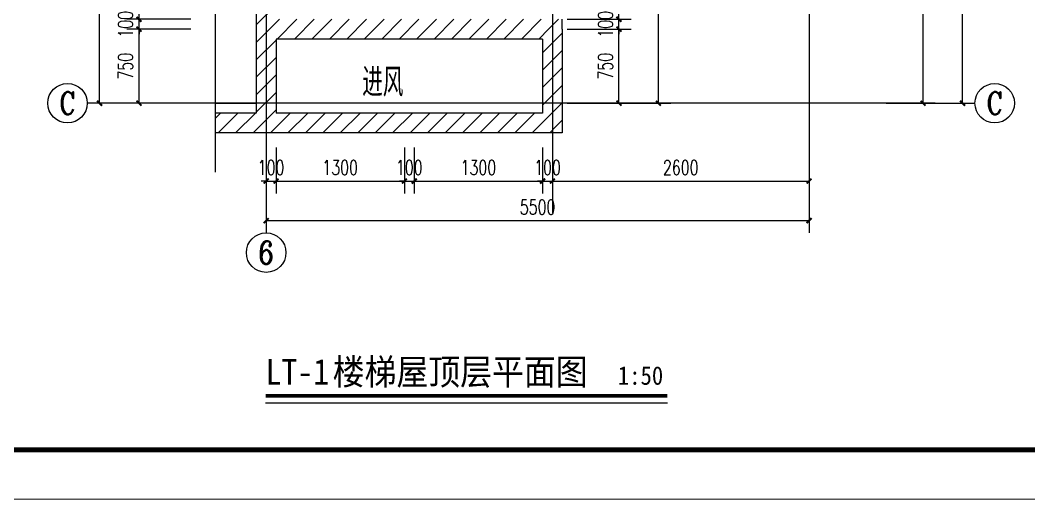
# Model space of a CAD drawing. Extents: x 1738711 to 2346805, y 1189731 to 2516152.
# Drawn here: x 1925265 to 1935483, y 1368210 to 1373069 of the extents above; entities that cross this region are included whole.
import ezdxf
from ezdxf.enums import TextEntityAlignment as Align

# ---------------------------------------------------------------- set-up
doc = ezdxf.new("R2010")
doc.units = 0
doc.header["$LTSCALE"] = 1000
doc.header["$MEASUREMENT"] = 0
for name, color, linetype in [('AR-TEXT', 7, 'Continuous'), ('AXIS', 3, 'Continuous'), ('AXIS_TEXT', 7, 'Continuous'), ('DIM_SYMB', 3, 'Continuous'), ('DOTE', 1, 'Continuous'), ('PUB_DIM', 3, 'Continuous'), ('PUB_HATCH', 8, 'Continuous'), ('PUB_TEXT', 7, 'Continuous'), ('TK', 4, 'Continuous'), ('WALL', 40, 'Continuous'), ('看线', 8, 'Continuous')]:
    doc.layers.add(name, color=color, linetype=linetype)
doc.styles.add('_TCH_AXIS', font='COMPLEX', dxfattribs={"bigfont": 'GBCBIG'})
doc.styles.add('_TCH_DIM_T3', font='SIMPLEX', dxfattribs={"width": 0.705882, "bigfont": 'GBCBIG'})
doc.styles.add('COMPLEX', font='COMPLEX')
doc.styles.get("Standard").update_dxf_attribs({"font": 'gbenor.shx', "bigfont": 'gbcbig.shx'})
doc.styles.add('宋体', font='SIMSUN.TTF', dxfattribs={"width": 0.75})
doc.styles.add('黑体', font='simhei_0.ttf', dxfattribs={"width": 0.9})
doc.dimstyles.new('_TCH_ARCH&&50', dxfattribs={"dimtxt": 148.75, "dimasz": 50, "dimexe": 125, "dimexo": 150, "dimgap": 63.125, "dimtad": 1, "dimdec": 0, "dimzin": 0, "dimdsep": 46, "dimtxsty": '_TCH_DIM_T3', "dimblk": 'ARCHTICK', "dimcen": 0.09, "dimclrt": 7, "dimazin": 2, "dimtfac": 1, "dimtdec": 0, "dimtix": 1, "dimtmove": 2, "dimatfit": 3, "dimfxl": 50, "dimtolj": 1, "dimtzin": 0, "dimarcsym": 0})
pattern_1 = [(45, (0, 89.76), (-88.388383, 88.388383), [])]

# ---------------------------------------------------------------- blocks, each defined once
blk = doc.blocks.new('hjashrtahreahe')
at = {"layer": 'TK', "color": 7, "const_width": 25}
blk.add_lwpolyline([(0, 59400), (84100, 59400), (84100, 0), (0, 0)], close=True, dxfattribs=at)
at = {"layer": 'TK', "color": 3, "const_width": 100}
blk.add_lwpolyline([(2500, 1000), (2500, 58400), (83100, 58400), (83100, 1000)], close=True, dxfattribs=at)
at = {"layer": 'TK', "style": '宋体', "width": 0.75}
for tag, height, p in [('项目负责人', 350, (6003, 57089)), ('专业负责人', 350, (6003, 56224)), ('设计人', 350, (6003, 55419)), ('版号1', 250, (77304, 22193)), ('时间1', 250, (82405, 22193)), ('版号2', 250, (77304, 21593)), ('时间2', 250, (82405, 21593)), ('版号3', 250, (77304, 20993)), ('时间3', 250, (82405, 20993)), ('建筑会签', 0.0001, (78978, 2403)), ('电气会签', 0.0001, (82128, 2403)), ('结构会签', 0.0001, (78978, 1803)), ('暖通会签', 0.0001, (82128, 1803)), ('给排水会签', 0.0001, (78978, 1250)), ('智能化会签', 0.0001, (82128, 1250))]:
    blk.add_attdef(tag, text='', height=height, dxfattribs=at).set_placement(p, align=Align.CENTER)
for tag, p in [('合作设计单位', (80816, 48986)), ('版号说明1', (79854, 22318)), ('版号说明2', (79854, 21718)), ('版号说明3', (79854, 21118)), ('浙江绿储科技有限公司', (80545, 16036)), ('百兆瓦级集中式熔盐储能关键', (80545, 14953)), ('设备研发及制造基地项目', (80545, 14603)), ('1#研发楼', (80545, 13636)), ('图名', (80545, 12436)), ('工程编号', (78978, 11461)), ('子项编号', (82128, 11461)), ('建筑', (78978, 10711)), ('图号', (82128, 10711)), ('施工图', (78978, 9961)), ('2023.03', (82128, 9961)), ('审定', (79353, 8461)), ('审核', (79353, 7711)), ('工程负责', (79353, 6961)), ('专业负责', (79353, 6211)), ('设计', (79353, 5461)), ('制图', (79353, 4711)), ('校对', (79353, 3961))]:
    blk.add_attdef(tag, text='', height=250, dxfattribs=at).set_placement(p, align=Align.MIDDLE_CENTER)
blk = doc.blocks.new('_ArchTick')
at = {"color": 0, "linetype": 'ByBlock', "const_width": 0.4}
blk.add_lwpolyline([(-0.5, -0.5), (0.5, 0.5)], dxfattribs=at)
blk = doc.blocks.new('*D1774')
at = {"layer": 'Defpoints', "color": 0, "transparency": 16777216}
for p in [(1931057, 1378828), (1931731, 1378828), (1931057, 1372228)]:
    blk.add_point(p, dxfattribs=at)
at = {"layer": 'PUB_DIM', "color": 0, "lineweight": -2, "transparency": 16777216}
for p, q in [((1931207, 1378828), (1931856, 1378828)), ((1931731, 1372228), (1931731, 1378828)), ((1931207, 1372228), (1931856, 1372228))]:
    blk.add_line(p, q, dxfattribs=at)
at = {"layer": 'PUB_DIM', "color": 0, "lineweight": -2, "transparency": 16777216, "xscale": 50, "yscale": 50, "zscale": 50}
for p, rotation in [((1931731, 1378828), 90), ((1931731, 1372228), 270)]:
    blk.add_blockref('_ArchTick', p, dxfattribs=dict(at, rotation=rotation))
at = {"layer": 'PUB_DIM', "color": 7, "transparency": 16777216, "insert": (1931594, 1375528), "char_height": 148.8, "attachment_point": 5, "rotation": 90, "style": '_TCH_DIM_T3'}
blk.add_mtext('\\A1;6600', dxfattribs=at)
blk = doc.blocks.new('*D1775')
at = {"layer": 'Defpoints', "color": 0, "transparency": 16777216}
for p in [(1930657, 1372978), (1931331, 1372978), (1930657, 1372228)]:
    blk.add_point(p, dxfattribs=at)
at = {"layer": 'PUB_DIM', "color": 0, "lineweight": -2, "transparency": 16777216}
for p, q in [((1930807, 1372978), (1931456, 1372978)), ((1931331, 1372228), (1931331, 1372978)), ((1930807, 1372228), (1931456, 1372228))]:
    blk.add_line(p, q, dxfattribs=at)
at = {"layer": 'PUB_DIM', "color": 0, "lineweight": -2, "transparency": 16777216, "xscale": 50, "yscale": 50, "zscale": 50}
for p, rotation in [((1931331, 1372978), 90), ((1931331, 1372228), 270)]:
    blk.add_blockref('_ArchTick', p, dxfattribs=dict(at, rotation=rotation))
at = {"layer": 'PUB_DIM', "color": 7, "transparency": 16777216, "insert": (1931194, 1372603), "char_height": 148.8, "attachment_point": 5, "rotation": 90, "style": '_TCH_DIM_T3'}
blk.add_mtext('\\A1;750', dxfattribs=at)
blk = doc.blocks.new('*D1776')
at = {"layer": 'Defpoints', "color": 0, "transparency": 16777216}
for p in [(1930657, 1373078), (1931331, 1373078), (1930657, 1372978)]:
    blk.add_point(p, dxfattribs=at)
at = {"layer": 'PUB_DIM', "color": 0, "lineweight": -2, "transparency": 16777216}
for p, q in [((1930807, 1373078), (1931456, 1373078)), ((1931331, 1373078), (1931331, 1373128)), ((1931331, 1372978), (1931331, 1373078)), ((1930807, 1372978), (1931456, 1372978)), ((1931331, 1372978), (1931331, 1372928))]:
    blk.add_line(p, q, dxfattribs=at)
at = {"layer": 'PUB_DIM', "color": 0, "lineweight": -2, "transparency": 16777216, "xscale": 50, "yscale": 50, "zscale": 50}
for p, rotation in [((1931331, 1373078), 270), ((1931331, 1372978), 90)]:
    blk.add_blockref('_ArchTick', p, dxfattribs=dict(at, rotation=rotation))
at = {"layer": 'PUB_DIM', "color": 7, "transparency": 16777216, "insert": (1931194, 1373028), "char_height": 148.8, "attachment_point": 5, "rotation": 90, "style": '_TCH_DIM_T3'}
blk.add_mtext('\\A1;100', dxfattribs=at)
blk = doc.blocks.new('*D1777')
at = {"layer": 'Defpoints', "color": 0, "transparency": 16777216}
for p in [(1930657, 1374678), (1931331, 1374678), (1930657, 1373078)]:
    blk.add_point(p, dxfattribs=at)
at = {"layer": 'PUB_DIM', "color": 0, "lineweight": -2, "transparency": 16777216}
for p, q in [((1930807, 1374678), (1931456, 1374678)), ((1931331, 1373078), (1931331, 1374678)), ((1930807, 1373078), (1931456, 1373078))]:
    blk.add_line(p, q, dxfattribs=at)
at = {"layer": 'PUB_DIM', "color": 0, "lineweight": -2, "transparency": 16777216, "xscale": 50, "yscale": 50, "zscale": 50}
for p, rotation in [((1931331, 1374678), 90), ((1931331, 1373078), 270)]:
    blk.add_blockref('_ArchTick', p, dxfattribs=dict(at, rotation=rotation))
at = {"layer": 'PUB_DIM', "color": 7, "transparency": 16777216, "insert": (1931194, 1373878), "char_height": 148.8, "attachment_point": 5, "rotation": 90, "style": '_TCH_DIM_T3'}
blk.add_mtext('\\A1;1600', dxfattribs=at)
blk = doc.blocks.new('*D1795')
at = {"layer": 'Defpoints', "color": 0, "transparency": 16777216}
for p in [(1934287, 1378828), (1934812, 1378828), (1934287, 1372228)]:
    blk.add_point(p, dxfattribs=at)
at = {"layer": 'PUB_DIM', "color": 0, "lineweight": -2, "transparency": 16777216}
for p, q in [((1934437, 1378828), (1934937, 1378828)), ((1934812, 1372228), (1934812, 1378828)), ((1934437, 1372228), (1934937, 1372228))]:
    blk.add_line(p, q, dxfattribs=at)
at = {"layer": 'PUB_DIM', "color": 0, "lineweight": -2, "transparency": 16777216, "xscale": 50, "yscale": 50, "zscale": 50}
for p, rotation in [((1934812, 1378828), 90), ((1934812, 1372228), 270)]:
    blk.add_blockref('_ArchTick', p, dxfattribs=dict(at, rotation=rotation))
at = {"layer": 'PUB_DIM', "color": 7, "transparency": 16777216, "insert": (1934675, 1375528), "char_height": 148.8, "attachment_point": 5, "rotation": 90, "style": '_TCH_DIM_T3'}
blk.add_mtext('\\A1;6600', dxfattribs=at)
blk = doc.blocks.new('*D1796')
at = {"layer": 'Defpoints', "color": 0, "transparency": 16777216}
for p in [(1933887, 1376428), (1934412, 1376428), (1933887, 1372228)]:
    blk.add_point(p, dxfattribs=at)
at = {"layer": 'PUB_DIM', "color": 0, "lineweight": -2, "transparency": 16777216}
for p, q in [((1934037, 1376428), (1934537, 1376428)), ((1934412, 1372228), (1934412, 1376428)), ((1934037, 1372228), (1934537, 1372228))]:
    blk.add_line(p, q, dxfattribs=at)
at = {"layer": 'PUB_DIM', "color": 0, "lineweight": -2, "transparency": 16777216, "xscale": 50, "yscale": 50, "zscale": 50}
for p, rotation in [((1934412, 1376428), 90), ((1934412, 1372228), 270)]:
    blk.add_blockref('_ArchTick', p, dxfattribs=dict(at, rotation=rotation))
at = {"layer": 'PUB_DIM', "color": 7, "transparency": 16777216, "insert": (1934275, 1374328), "char_height": 148.8, "attachment_point": 5, "rotation": 90, "style": '_TCH_DIM_T3'}
blk.add_mtext('\\A1;4200', dxfattribs=at)
blk = doc.blocks.new('*D1798')
at = {"layer": 'Defpoints', "color": 0, "transparency": 16777216}
for p in [(1926069, 1378828), (1926744, 1378828), (1926744, 1372228)]:
    blk.add_point(p, dxfattribs=at)
at = {"layer": 'PUB_DIM', "color": 0, "lineweight": -2, "transparency": 16777216}
for p, q in [((1926594, 1378828), (1925944, 1378828)), ((1926069, 1372228), (1926069, 1378828)), ((1926594, 1372228), (1925944, 1372228))]:
    blk.add_line(p, q, dxfattribs=at)
at = {"layer": 'PUB_DIM', "color": 0, "lineweight": -2, "transparency": 16777216, "xscale": 50, "yscale": 50, "zscale": 50}
for p, rotation in [((1926069, 1378828), 90), ((1926069, 1372228), 270)]:
    blk.add_blockref('_ArchTick', p, dxfattribs=dict(at, rotation=rotation))
at = {"layer": 'PUB_DIM', "color": 7, "transparency": 16777216, "insert": (1925932, 1375528), "char_height": 148.8, "attachment_point": 5, "rotation": 90, "style": '_TCH_DIM_T3'}
blk.add_mtext('\\A1;6600', dxfattribs=at)
blk = doc.blocks.new('*D1799')
at = {"layer": 'Defpoints', "color": 0, "transparency": 16777216}
for p in [(1926469, 1372978), (1927144, 1372978), (1927144, 1372228)]:
    blk.add_point(p, dxfattribs=at)
at = {"layer": 'PUB_DIM', "color": 0, "lineweight": -2, "transparency": 16777216}
for p, q in [((1926994, 1372978), (1926344, 1372978)), ((1926469, 1372228), (1926469, 1372978)), ((1926994, 1372228), (1926344, 1372228))]:
    blk.add_line(p, q, dxfattribs=at)
at = {"layer": 'PUB_DIM', "color": 0, "lineweight": -2, "transparency": 16777216, "xscale": 50, "yscale": 50, "zscale": 50}
for p, rotation in [((1926469, 1372978), 90), ((1926469, 1372228), 270)]:
    blk.add_blockref('_ArchTick', p, dxfattribs=dict(at, rotation=rotation))
at = {"layer": 'PUB_DIM', "color": 7, "transparency": 16777216, "insert": (1926332, 1372603), "char_height": 148.8, "attachment_point": 5, "rotation": 90, "style": '_TCH_DIM_T3'}
blk.add_mtext('\\A1;750', dxfattribs=at)
blk = doc.blocks.new('*D1800')
at = {"layer": 'Defpoints', "color": 0, "transparency": 16777216}
for p in [(1926469, 1373078), (1927144, 1373078), (1927144, 1372978)]:
    blk.add_point(p, dxfattribs=at)
at = {"layer": 'PUB_DIM', "color": 0, "lineweight": -2, "transparency": 16777216}
for p, q in [((1926994, 1373078), (1926344, 1373078)), ((1926469, 1373078), (1926469, 1373128)), ((1926469, 1372978), (1926469, 1373078)), ((1926994, 1372978), (1926344, 1372978)), ((1926469, 1372978), (1926469, 1372928))]:
    blk.add_line(p, q, dxfattribs=at)
at = {"layer": 'PUB_DIM', "color": 0, "lineweight": -2, "transparency": 16777216, "xscale": 50, "yscale": 50, "zscale": 50}
for p, rotation in [((1926469, 1373078), 270), ((1926469, 1372978), 90)]:
    blk.add_blockref('_ArchTick', p, dxfattribs=dict(at, rotation=rotation))
at = {"layer": 'PUB_DIM', "color": 7, "transparency": 16777216, "insert": (1926332, 1373028), "char_height": 148.8, "attachment_point": 5, "rotation": 90, "style": '_TCH_DIM_T3'}
blk.add_mtext('\\A1;100', dxfattribs=at)
blk = doc.blocks.new('*D1801')
at = {"layer": 'Defpoints', "color": 0, "transparency": 16777216}
for p in [(1926469, 1374418), (1927144, 1374418), (1927144, 1373078)]:
    blk.add_point(p, dxfattribs=at)
at = {"layer": 'PUB_DIM', "color": 0, "lineweight": -2, "transparency": 16777216}
for p, q in [((1926994, 1374418), (1926344, 1374418)), ((1926469, 1373078), (1926469, 1374418)), ((1926994, 1373078), (1926344, 1373078))]:
    blk.add_line(p, q, dxfattribs=at)
at = {"layer": 'PUB_DIM', "color": 0, "lineweight": -2, "transparency": 16777216, "xscale": 50, "yscale": 50, "zscale": 50}
for p, rotation in [((1926469, 1374418), 90), ((1926469, 1373078), 270)]:
    blk.add_blockref('_ArchTick', p, dxfattribs=dict(at, rotation=rotation))
at = {"layer": 'PUB_DIM', "color": 7, "transparency": 16777216, "insert": (1926332, 1373748), "char_height": 148.8, "attachment_point": 5, "rotation": 90, "style": '_TCH_DIM_T3'}
blk.add_mtext('\\A1;1340', dxfattribs=at)
blk = doc.blocks.new('*D1852')
at = {"layer": 'Defpoints', "color": 0, "transparency": 16777216}
for p in [(1927757, 1371528), (1933257, 1371528), (1933257, 1371039)]:
    blk.add_point(p, dxfattribs=at)
at = {"layer": 'PUB_DIM', "color": 0, "lineweight": -2, "transparency": 16777216}
for p, q in [((1927757, 1371378), (1927757, 1370914)), ((1933257, 1371378), (1933257, 1370914)), ((1927757, 1371039), (1933257, 1371039))]:
    blk.add_line(p, q, dxfattribs=at)
at = {"layer": 'PUB_DIM', "color": 0, "lineweight": -2, "transparency": 16777216, "xscale": 50, "yscale": 50, "zscale": 50, "rotation": 180}
blk.add_blockref('_ArchTick', (1927757, 1371039), dxfattribs=at)
at = {"layer": 'PUB_DIM', "color": 0, "lineweight": -2, "transparency": 16777216, "xscale": 50, "yscale": 50, "zscale": 50}
blk.add_blockref('_ArchTick', (1933257, 1371039), dxfattribs=at)
at = {"layer": 'PUB_DIM', "color": 7, "transparency": 16777216, "insert": (1930507, 1371176), "char_height": 148.8, "attachment_point": 5, "style": '_TCH_DIM_T3'}
blk.add_mtext('\\A1;5500', dxfattribs=at)
blk = doc.blocks.new('*D1853')
at = {"layer": 'Defpoints', "color": 0, "transparency": 16777216}
for p in [(1927757, 1371928), (1927857, 1371928), (1927857, 1371439)]:
    blk.add_point(p, dxfattribs=at)
at = {"layer": 'PUB_DIM', "color": 0, "lineweight": -2, "transparency": 16777216}
for p, q in [((1927757, 1371778), (1927757, 1371314)), ((1927857, 1371778), (1927857, 1371314)), ((1927757, 1371439), (1927707, 1371439)), ((1927757, 1371439), (1927857, 1371439)), ((1927857, 1371439), (1927907, 1371439))]:
    blk.add_line(p, q, dxfattribs=at)
at = {"layer": 'PUB_DIM', "color": 0, "lineweight": -2, "transparency": 16777216, "xscale": 50, "yscale": 50, "zscale": 50}
blk.add_blockref('_ArchTick', (1927757, 1371439), dxfattribs=at)
at = {"layer": 'PUB_DIM', "color": 0, "lineweight": -2, "transparency": 16777216, "xscale": 50, "yscale": 50, "zscale": 50, "rotation": 180}
blk.add_blockref('_ArchTick', (1927857, 1371439), dxfattribs=at)
at = {"layer": 'PUB_DIM', "color": 7, "transparency": 16777216, "insert": (1927807, 1371576), "char_height": 148.8, "attachment_point": 5, "style": '_TCH_DIM_T3'}
blk.add_mtext('\\A1;100', dxfattribs=at)
blk = doc.blocks.new('*D1854')
at = {"layer": 'Defpoints', "color": 0, "transparency": 16777216}
for p in [(1927857, 1371928), (1929157, 1371928), (1929157, 1371439)]:
    blk.add_point(p, dxfattribs=at)
at = {"layer": 'PUB_DIM', "color": 0, "lineweight": -2, "transparency": 16777216}
for p, q in [((1927857, 1371778), (1927857, 1371314)), ((1929157, 1371778), (1929157, 1371314)), ((1927857, 1371439), (1929157, 1371439))]:
    blk.add_line(p, q, dxfattribs=at)
at = {"layer": 'PUB_DIM', "color": 0, "lineweight": -2, "transparency": 16777216, "xscale": 50, "yscale": 50, "zscale": 50, "rotation": 180}
blk.add_blockref('_ArchTick', (1927857, 1371439), dxfattribs=at)
at = {"layer": 'PUB_DIM', "color": 0, "lineweight": -2, "transparency": 16777216, "xscale": 50, "yscale": 50, "zscale": 50}
blk.add_blockref('_ArchTick', (1929157, 1371439), dxfattribs=at)
at = {"layer": 'PUB_DIM', "color": 7, "transparency": 16777216, "insert": (1928507, 1371576), "char_height": 148.8, "attachment_point": 5, "style": '_TCH_DIM_T3'}
blk.add_mtext('\\A1;1300', dxfattribs=at)
blk = doc.blocks.new('*D1855')
at = {"layer": 'Defpoints', "color": 0, "transparency": 16777216}
for p in [(1929157, 1371928), (1929257, 1371928), (1929257, 1371439)]:
    blk.add_point(p, dxfattribs=at)
at = {"layer": 'PUB_DIM', "color": 0, "lineweight": -2, "transparency": 16777216}
for p, q in [((1929157, 1371778), (1929157, 1371314)), ((1929257, 1371778), (1929257, 1371314)), ((1929157, 1371439), (1929107, 1371439)), ((1929157, 1371439), (1929257, 1371439)), ((1929257, 1371439), (1929307, 1371439))]:
    blk.add_line(p, q, dxfattribs=at)
at = {"layer": 'PUB_DIM', "color": 0, "lineweight": -2, "transparency": 16777216, "xscale": 50, "yscale": 50, "zscale": 50}
blk.add_blockref('_ArchTick', (1929157, 1371439), dxfattribs=at)
at = {"layer": 'PUB_DIM', "color": 0, "lineweight": -2, "transparency": 16777216, "xscale": 50, "yscale": 50, "zscale": 50, "rotation": 180}
blk.add_blockref('_ArchTick', (1929257, 1371439), dxfattribs=at)
at = {"layer": 'PUB_DIM', "color": 7, "transparency": 16777216, "insert": (1929207, 1371576), "char_height": 148.8, "attachment_point": 5, "style": '_TCH_DIM_T3'}
blk.add_mtext('\\A1;100', dxfattribs=at)
blk = doc.blocks.new('*D1856')
at = {"layer": 'Defpoints', "color": 0, "transparency": 16777216}
for p in [(1929257, 1371928), (1930557, 1371928), (1930557, 1371439)]:
    blk.add_point(p, dxfattribs=at)
at = {"layer": 'PUB_DIM', "color": 0, "lineweight": -2, "transparency": 16777216}
for p, q in [((1929257, 1371778), (1929257, 1371314)), ((1930557, 1371778), (1930557, 1371314)), ((1929257, 1371439), (1930557, 1371439))]:
    blk.add_line(p, q, dxfattribs=at)
at = {"layer": 'PUB_DIM', "color": 0, "lineweight": -2, "transparency": 16777216, "xscale": 50, "yscale": 50, "zscale": 50, "rotation": 180}
blk.add_blockref('_ArchTick', (1929257, 1371439), dxfattribs=at)
at = {"layer": 'PUB_DIM', "color": 0, "lineweight": -2, "transparency": 16777216, "xscale": 50, "yscale": 50, "zscale": 50}
blk.add_blockref('_ArchTick', (1930557, 1371439), dxfattribs=at)
at = {"layer": 'PUB_DIM', "color": 7, "transparency": 16777216, "insert": (1929907, 1371576), "char_height": 148.8, "attachment_point": 5, "style": '_TCH_DIM_T3'}
blk.add_mtext('\\A1;1300', dxfattribs=at)
blk = doc.blocks.new('*D1857')
at = {"layer": 'Defpoints', "color": 0, "transparency": 16777216}
for p in [(1930557, 1371928), (1930657, 1371928), (1930657, 1371439)]:
    blk.add_point(p, dxfattribs=at)
at = {"layer": 'PUB_DIM', "color": 0, "lineweight": -2, "transparency": 16777216}
for p, q in [((1930557, 1371778), (1930557, 1371314)), ((1930657, 1371778), (1930657, 1371314)), ((1930557, 1371439), (1930507, 1371439)), ((1930557, 1371439), (1930657, 1371439)), ((1930657, 1371439), (1930707, 1371439))]:
    blk.add_line(p, q, dxfattribs=at)
at = {"layer": 'PUB_DIM', "color": 0, "lineweight": -2, "transparency": 16777216, "xscale": 50, "yscale": 50, "zscale": 50}
blk.add_blockref('_ArchTick', (1930557, 1371439), dxfattribs=at)
at = {"layer": 'PUB_DIM', "color": 0, "lineweight": -2, "transparency": 16777216, "xscale": 50, "yscale": 50, "zscale": 50, "rotation": 180}
blk.add_blockref('_ArchTick', (1930657, 1371439), dxfattribs=at)
at = {"layer": 'PUB_DIM', "color": 7, "transparency": 16777216, "insert": (1930607, 1371576), "char_height": 148.8, "attachment_point": 5, "style": '_TCH_DIM_T3'}
blk.add_mtext('\\A1;100', dxfattribs=at)
blk = doc.blocks.new('*D1858')
at = {"layer": 'Defpoints', "color": 0, "transparency": 16777216}
for p in [(1930657, 1371928), (1933257, 1371928), (1933257, 1371439)]:
    blk.add_point(p, dxfattribs=at)
at = {"layer": 'PUB_DIM', "color": 0, "lineweight": -2, "transparency": 16777216}
for p, q in [((1930657, 1371778), (1930657, 1371314)), ((1933257, 1371778), (1933257, 1371314)), ((1930657, 1371439), (1933257, 1371439))]:
    blk.add_line(p, q, dxfattribs=at)
at = {"layer": 'PUB_DIM', "color": 0, "lineweight": -2, "transparency": 16777216, "xscale": 50, "yscale": 50, "zscale": 50, "rotation": 180}
blk.add_blockref('_ArchTick', (1930657, 1371439), dxfattribs=at)
at = {"layer": 'PUB_DIM', "color": 0, "lineweight": -2, "transparency": 16777216, "xscale": 50, "yscale": 50, "zscale": 50}
blk.add_blockref('_ArchTick', (1933257, 1371439), dxfattribs=at)
at = {"layer": 'PUB_DIM', "color": 7, "transparency": 16777216, "insert": (1931957, 1371576), "char_height": 148.8, "attachment_point": 5, "style": '_TCH_DIM_T3'}
blk.add_mtext('\\A1;2600', dxfattribs=at)
blk = doc.blocks.new('_AXISO')
blk.add_circle((0, 0), 0.5)
at = {"layer": 'AXIS_TEXT', "style": 'COMPLEX', "width": 1.041667}
blk.add_attdef('A', text='', height=0.56, dxfattribs=at).set_placement((-0.25, -0.28), (0.25, -0.28), align=Align.FIT)

msp = doc.modelspace()

# ---------------------------------------------------------------- hatches: boundary and pattern name
at = {"layer": 'PUB_HATCH'}
h = msp.add_hatch(dxfattribs=at)
h.set_pattern_fill('普通砖', color=256, scale=50, style=0)
h.set_pattern_definition(pattern_1)
h.paths.add_polyline_path([(1927723.6, 1374102.9), (1927656.9, 1374002.9), (1927656.9, 1372977.9), (1927790.3, 1372977.9), (1927856.9, 1373077.9), (1927856.9, 1374102.9)])
h = msp.add_hatch(dxfattribs=at)
h.set_pattern_fill('普通砖', color=256, scale=50, style=0)
h.set_pattern_definition(pattern_1)
h.paths.add_polyline_path([(1930623.6, 1372977.9), (1930556.9, 1373077.9), (1927856.9, 1373077.9), (1927790.3, 1372977.9), (1927856.9, 1372877.9), (1930556.9, 1372877.9)])
h = msp.add_hatch(dxfattribs=at)
h.set_pattern_fill('普通砖', color=256, scale=50, style=0)
h.set_pattern_definition(pattern_1)
h.paths.add_polyline_path([(1930756.9, 1372977.9), (1930756.9, 1373077.9), (1930556.9, 1373077.9), (1930623.6, 1372977.9)])
h = msp.add_hatch(dxfattribs=at)
h.set_pattern_fill('普通砖', color=256, scale=50, style=0)
h.set_pattern_definition(pattern_1)
h.paths.add_polyline_path([(1927790.3, 1372977.9), (1927656.9, 1372977.9), (1927656.9, 1372127.9), (1927756.9, 1372061.2), (1927856.9, 1372127.9), (1927856.9, 1372877.9)])
h = msp.add_hatch(dxfattribs=at)
h.set_pattern_fill('普通砖', color=256, scale=50, style=0)
h.set_pattern_definition(pattern_1)
h.paths.add_polyline_path([(1930623.6, 1372977.9), (1930556.9, 1372877.9), (1930556.9, 1372127.9), (1930756.9, 1371927.9), (1930756.9, 1372977.9)])
h = msp.add_hatch(dxfattribs=at)
h.set_pattern_fill('普通砖', color=256, scale=50, style=0)
h.set_pattern_definition(pattern_1)
h.paths.add_polyline_path([(1927756.9, 1372061.2), (1927656.9, 1372127.9), (1927243.4, 1372127.9), (1927243.4, 1371927.9), (1927756.9, 1371927.9)])
h = msp.add_hatch(dxfattribs=at)
h.set_pattern_fill('普通砖', color=256, scale=50, style=0)
h.set_pattern_definition(pattern_1)
h.paths.add_polyline_path([(1930756.9, 1371927.9), (1930556.9, 1372127.9), (1927856.9, 1372127.9), (1927756.9, 1372061.2), (1927756.9, 1371927.9)])

# ---------------------------------------------------------------- linework, layer by layer
at = {"layer": 'AXIS'}
for p, q in [((1926444.3, 1372227.9), (1925944.3, 1372227.9)), ((1934437.4, 1372227.9), (1934937.4, 1372227.9)), ((1927756.9, 1371413.9), (1927756.9, 1370913.9))]:
    msp.add_line(p, q, dxfattribs=at)
at = {"layer": 'DIM_SYMB'}
for points in [[(1927243.4, 1371528.2), (1927243.4, 1375647.2), (1927138.4, 1375685.4), (1927348.4, 1375722.5), (1927243.4, 1375759.7), (1927243.4, 1379878.7)], [(1927750.9, 1369193.8), (1931822.4, 1369193.8)]]:
    msp.add_lwpolyline(points, dxfattribs=at)
at = {"layer": 'DIM_SYMB', "const_width": 35}
msp.add_lwpolyline([(1927750.9, 1369263.8), (1931822.4, 1369263.8)], dxfattribs=at)
at = {"layer": 'DOTE'}
for p, q in [((1927756.9, 1380233.3), (1927756.9, 1371209.7)), ((1930656.9, 1380049.6), (1930656.9, 1371115.9)), ((1933256.9, 1380049.6), (1933256.9, 1371115.9)), ((1934536.1, 1372227.9), (1926740.6, 1372227.9))]:
    msp.add_line(p, q, dxfattribs=at)
at = {"layer": 'WALL'}
for p, q in [((1927656.9, 1374002.9), (1927656.9, 1372977.9)), ((1930756.9, 1372977.9), (1930756.9, 1373077.9)), ((1927656.9, 1372977.9), (1927656.9, 1372127.9)), ((1930756.9, 1372977.9), (1930756.9, 1371927.9)), ((1930556.9, 1372877.9), (1927856.9, 1372877.9)), ((1927856.9, 1372877.9), (1927856.9, 1372127.9)), ((1930556.9, 1372877.9), (1930556.9, 1372127.9)), ((1927656.9, 1372127.9), (1927243.4, 1372127.9)), ((1927243.4, 1371927.9), (1927243.4, 1372127.9)), ((1930556.9, 1372127.9), (1927856.9, 1372127.9)), ((1927756.9, 1371927.9), (1927243.4, 1371927.9)), ((1930756.9, 1371927.9), (1927756.9, 1371927.9))]:
    msp.add_line(p, q, dxfattribs=at)
at = {"layer": '看线'}
msp.add_line((1927243.4, 1372227.9), (1927656.9, 1372227.9), dxfattribs=at)

# ---------------------------------------------------------------- block references
at = {"xscale": 0.5, "yscale": 0.5, "zscale": 0.5}
msp.add_blockref('hjashrtahreahe', (1897833.1, 1368216), dxfattribs=at)
at = {"layer": 'AXIS'}
ref = msp.add_blockref('_AXISO', (1925744.3, 1372227.9), dxfattribs=dict(at, xscale=400, yscale=400, zscale=400))
ref.add_attrib('A', 'C', dxfattribs={"layer": 'AXIS_TEXT', "ltscale": 0.5, "height": 227.8, "style": '_TCH_AXIS'}).set_placement((1925663, 1372114), (1925825.7, 1372114), align=Align.FIT)
ref = msp.add_blockref('_AXISO', (1935137.4, 1372227.9), dxfattribs=dict(at, xscale=400, yscale=400, zscale=400))
ref.add_attrib('A', 'C', dxfattribs={"layer": 'AXIS_TEXT', "ltscale": 0.5, "height": 227.8, "style": '_TCH_AXIS'}).set_placement((1935056.1, 1372114), (1935218.8, 1372114), align=Align.FIT)
ref = msp.add_blockref('_AXISO', (1927756.9, 1370713.9), dxfattribs=dict(at, xscale=400, yscale=400, zscale=400))
ref.add_attrib('A', '6', dxfattribs={"layer": 'AXIS_TEXT', "ltscale": 0.5, "height": 233, "style": '_TCH_AXIS'}).set_placement((1927679.3, 1370597.4), (1927834.6, 1370597.4), align=Align.FIT)

# ---------------------------------------------------------------- texts
at = {"layer": 'AR-TEXT'}
msp.add_text('进风', height=289.36, dxfattribs=at).set_placement((1928730.1, 1372294.5))
at = {"layer": 'PUB_TEXT', "color": 7, "style": '黑体', "width": 0.9}
for s, height, p in [('楼梯屋顶层平面图', 262.87, (1928431.4, 1369375.1)), ('LT-1', 262.87, (1927750.9, 1369375.1)), ('1:50', 187.76, (1931319.6, 1369375.1))]:
    msp.add_text(s, height=height, dxfattribs=at).set_placement(p)

# ---------------------------------------------------------------- dimensions: what is measured, and where the dimension line sits
at = {"layer": 'PUB_DIM'}
for p1, p2, distance, picture, middle in [((1926743.9, 1372227.9), (1926743.9, 1378827.9), 674.6, '*D1798', (1925931.8, 1375527.9)), ((1931056.9, 1372227.9), (1931056.9, 1378827.9), -674.6, '*D1774', (1931594, 1375527.9)), ((1934287.3, 1372227.9), (1934287.3, 1378827.9), -525.1, '*D1795', (1934674.9, 1375527.9)), ((1933887.3, 1372227.9), (1933887.3, 1376427.9), -525.1, '*D1796', (1934274.9, 1374327.9)), ((1930656.9, 1373077.9), (1930656.9, 1374677.9), -674.6, '*D1777', (1931194, 1373877.9)), ((1927143.9, 1373077.9), (1927143.9, 1374417.9), 674.6, '*D1801', (1926331.8, 1373747.9)), ((1927143.9, 1372977.9), (1927143.9, 1373077.9), 674.6, '*D1800', (1926331.8, 1373027.9)), ((1930656.9, 1372977.9), (1930656.9, 1373077.9), -674.6, '*D1776', (1931194, 1373027.9)), ((1927143.9, 1372227.9), (1927143.9, 1372977.9), 674.6, '*D1799', (1926331.8, 1372602.9)), ((1930656.9, 1372227.9), (1930656.9, 1372977.9), -674.6, '*D1775', (1931194, 1372602.9)), ((1927756.9, 1371927.9), (1927856.9, 1371927.9), -489, '*D1853', (1927806.9, 1371576.4)), ((1927856.9, 1371927.9), (1929156.9, 1371927.9), -489, '*D1854', (1928506.9, 1371576.4)), ((1929156.9, 1371927.9), (1929256.9, 1371927.9), -489, '*D1855', (1929206.9, 1371576.4)), ((1929256.9, 1371927.9), (1930556.9, 1371927.9), -489, '*D1856', (1929906.9, 1371576.4)), ((1930556.9, 1371927.9), (1930656.9, 1371927.9), -489, '*D1857', (1930606.9, 1371576.4)), ((1930656.9, 1371927.9), (1933256.9, 1371927.9), -489, '*D1858', (1931956.9, 1371576.4)), ((1927756.9, 1371527.9), (1933256.9, 1371527.9), -489, '*D1852', (1930506.9, 1371176.4))]:
    dim = msp.add_aligned_dim(p1=p1, p2=p2, distance=distance, dimstyle='_TCH_ARCH&&50', dxfattribs=at)
    dim.commit()
    dim.dimension.update_dxf_attribs({"geometry": picture, "text_midpoint": middle})

doc.saveas('drawing.dxf')
